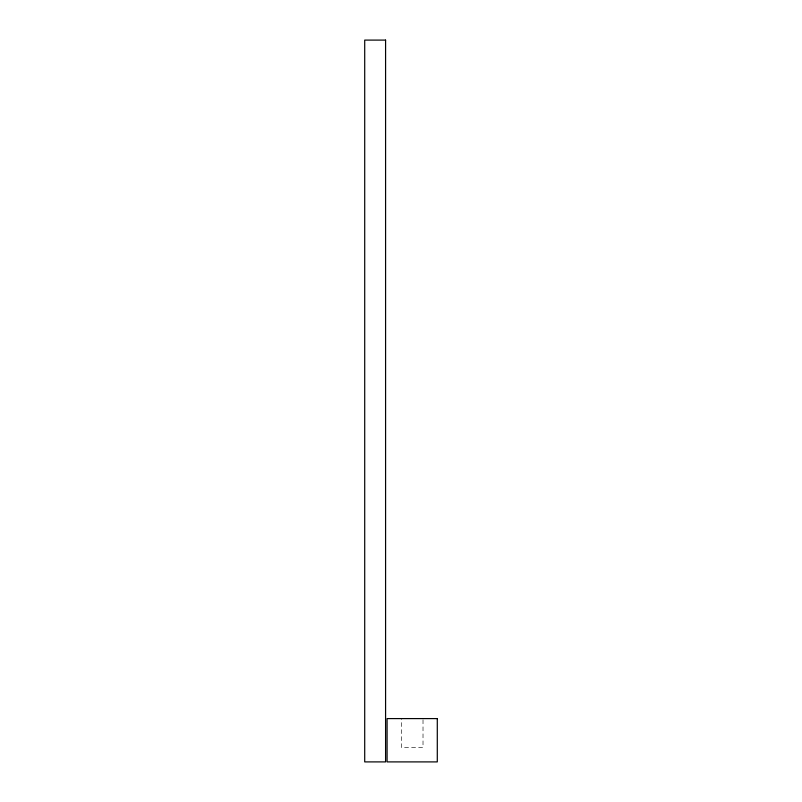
<?xml version="1.0" encoding="UTF-8"?>
<svg xmlns="http://www.w3.org/2000/svg" width="802" height="802" viewBox="0 0 802 802"><rect width="100%" height="100%" fill="white"/><g stroke="black" fill="none" stroke-linecap="round" stroke-linejoin="round"><path stroke-width="0.6" stroke-dasharray="4.01 3.01" d="M423.015 719.795L423.015 747.464L401.361 747.464L401.361 718.592"/><path stroke-width="1.2" d="M385.582 40.1L364.709 40.1L364.709 761.9L385.582 761.9L385.582 40.1M437.29 718.592L387.085 718.592L387.085 761.9L437.29 761.9L437.29 718.592"/></g></svg>
